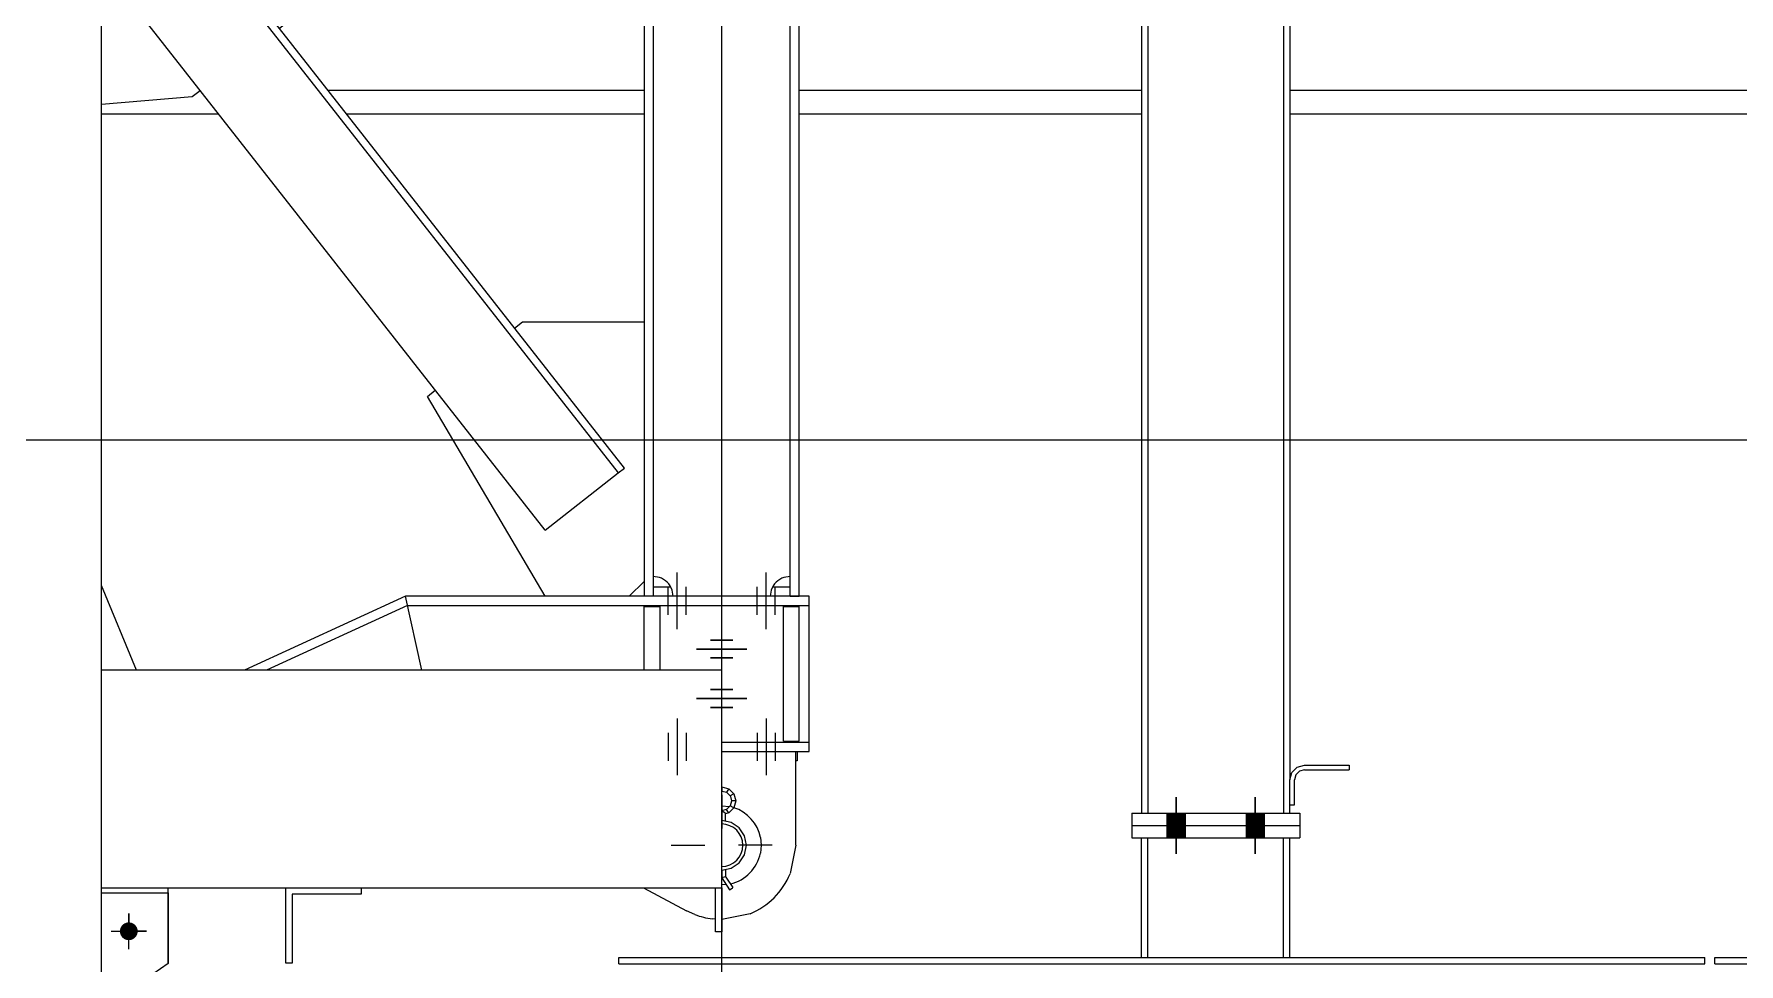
# Model space of a CAD drawing. Header units: millimetres. Extents: x 2 to 845, y 5 to 599.
# Drawn here: x 74.96 to 118.09, y 476.06 to 499.58 of the extents above; entities that cross this region are included whole.
import ezdxf

# ---------------------------------------------------------------- set-up
doc = ezdxf.new("R2010")
doc.units = ezdxf.units.MM
doc.linetypes.add('XKITLINE00', pattern=[0])
doc.linetypes.add('XKITLINE02', pattern=[4, 2, -2])
for name, color, linetype, lineweight in [('Cota', 4, 'Continuous', 0), ('Grelha', 4, 'Continuous', 0), ('Objeto gráfico', 3, 'Continuous', 0), ('Parafuso', 3, 'Continuous', 0), ('Peça', 2, 'Continuous', 0)]:
    doc.layers.add(name, color=color, linetype=linetype, lineweight=lineweight)

# ---------------------------------------------------------------- blocks, each defined once
blk = doc.blocks.new('*A620')
at = {"layer": 'Grelha', "color": 7, "linetype": 'XKITLINE00', "lineweight": 0}
blk.add_line((92.356, 459.531), (92.356, 574.891), dxfattribs=at)
blk = doc.blocks.new('*A713')
at = {"layer": 'Parafuso', "color": 7, "linetype": 'XKITLINE00', "lineweight": 0}
for p, q in [((77.356, 477.34), (77.356, 477.04)), ((76.906, 476.89), (77.206, 476.89)), ((77.356, 476.44), (77.356, 476.739)), ((77.806, 476.89), (77.506, 476.89))]:
    blk.add_line(p, q, dxfattribs=at)
blk = doc.blocks.new('*A714')
at = {"layer": 'Parafuso', "color": 7, "linetype": 'XKITLINE00', "lineweight": 0}
for p, q in [((77.356, 477.34), (77.356, 477.04)), ((76.906, 476.89), (77.206, 476.89)), ((77.356, 476.44), (77.356, 476.739)), ((77.806, 476.89), (77.506, 476.89))]:
    blk.add_line(p, q, dxfattribs=at)
blk = doc.blocks.new('*A806')
at = {"layer": 'Parafuso', "color": 7, "linetype": 'XKITLINE02', "lineweight": 0}
for p, q in [((91.231, 484.534), (91.231, 485.962)), ((91.231, 484.534), (91.231, 485.962)), ((91.231, 484.534), (91.231, 485.962)), ((91.006, 485.364), (91.006, 485.602)), ((91.006, 485.364), (91.006, 485.602)), ((91.006, 485.364), (91.006, 485.602)), ((91.006, 485.132), (91.006, 485.364)), ((91.006, 485.132), (91.006, 485.364)), ((91.006, 485.132), (91.006, 485.364)), ((91.456, 485.364), (91.456, 485.602)), ((91.456, 485.364), (91.456, 485.602)), ((91.456, 485.364), (91.456, 485.602)), ((91.456, 485.132), (91.456, 485.364)), ((91.456, 485.132), (91.456, 485.364)), ((91.456, 485.132), (91.456, 485.364)), ((91.006, 484.894), (91.006, 485.132)), ((91.006, 484.894), (91.006, 485.132)), ((91.006, 484.894), (91.006, 485.132)), ((91.456, 484.894), (91.456, 485.132)), ((91.456, 484.894), (91.456, 485.132)), ((91.456, 484.894), (91.456, 485.132))]:
    blk.add_line(p, q, dxfattribs=at)
blk = doc.blocks.new('*A807')
at = {"layer": 'Parafuso', "color": 7, "linetype": 'XKITLINE02', "lineweight": 0}
for p, q in [((91.231, 484.534), (91.231, 485.962)), ((91.231, 484.534), (91.231, 485.962)), ((91.231, 484.534), (91.231, 485.962)), ((91.006, 485.364), (91.006, 485.602)), ((91.006, 485.364), (91.006, 485.602)), ((91.006, 485.364), (91.006, 485.602)), ((91.006, 485.132), (91.006, 485.364)), ((91.006, 485.132), (91.006, 485.364)), ((91.006, 485.132), (91.006, 485.364)), ((91.456, 485.364), (91.456, 485.602)), ((91.456, 485.364), (91.456, 485.602)), ((91.456, 485.364), (91.456, 485.602)), ((91.456, 485.132), (91.456, 485.364)), ((91.456, 485.132), (91.456, 485.364)), ((91.456, 485.132), (91.456, 485.364)), ((91.006, 484.894), (91.006, 485.132)), ((91.006, 484.894), (91.006, 485.132)), ((91.006, 484.894), (91.006, 485.132)), ((91.456, 484.894), (91.456, 485.132)), ((91.456, 484.894), (91.456, 485.132)), ((91.456, 484.894), (91.456, 485.132))]:
    blk.add_line(p, q, dxfattribs=at)
blk = doc.blocks.new('*A808')
at = {"layer": 'Parafuso', "color": 7, "linetype": 'XKITLINE02', "lineweight": 0}
for p, q in [((92.991, 484.027), (91.721, 484.027)), ((92.991, 484.027), (91.721, 484.027)), ((92.274, 484.252), (92.074, 484.252)), ((92.274, 484.252), (92.074, 484.252)), ((92.439, 484.252), (92.274, 484.252)), ((92.439, 484.252), (92.274, 484.252)), ((92.639, 484.252), (92.439, 484.252)), ((92.639, 484.252), (92.439, 484.252)), ((92.274, 483.802), (92.074, 483.802)), ((92.274, 483.802), (92.074, 483.802)), ((92.439, 483.802), (92.274, 483.802)), ((92.439, 483.802), (92.274, 483.802)), ((92.639, 483.802), (92.439, 483.802)), ((92.639, 483.802), (92.439, 483.802)), ((92.991, 482.777), (91.721, 482.777)), ((92.991, 482.777), (91.721, 482.777)), ((92.274, 483.002), (92.074, 483.002)), ((92.274, 483.002), (92.074, 483.002)), ((92.439, 483.002), (92.274, 483.002)), ((92.439, 483.002), (92.274, 483.002)), ((92.639, 483.002), (92.439, 483.002)), ((92.639, 483.002), (92.439, 483.002)), ((92.274, 482.552), (92.074, 482.552)), ((92.274, 482.552), (92.074, 482.552)), ((92.439, 482.552), (92.274, 482.552)), ((92.439, 482.552), (92.274, 482.552)), ((92.639, 482.552), (92.439, 482.552)), ((92.639, 482.552), (92.439, 482.552))]:
    blk.add_line(p, q, dxfattribs=at)
blk = doc.blocks.new('*A809')
at = {"layer": 'Parafuso', "color": 7, "linetype": 'XKITLINE02', "lineweight": 0}
for p, q in [((92.991, 484.027), (91.721, 484.027)), ((92.991, 484.027), (91.721, 484.027)), ((92.274, 484.252), (92.074, 484.252)), ((92.274, 484.252), (92.074, 484.252)), ((92.439, 484.252), (92.274, 484.252)), ((92.439, 484.252), (92.274, 484.252)), ((92.639, 484.252), (92.439, 484.252)), ((92.639, 484.252), (92.439, 484.252)), ((92.274, 483.802), (92.074, 483.802)), ((92.274, 483.802), (92.074, 483.802)), ((92.439, 483.802), (92.274, 483.802)), ((92.439, 483.802), (92.274, 483.802)), ((92.639, 483.802), (92.439, 483.802)), ((92.639, 483.802), (92.439, 483.802)), ((92.991, 482.777), (91.721, 482.777)), ((92.991, 482.777), (91.721, 482.777)), ((92.274, 483.002), (92.074, 483.002)), ((92.274, 483.002), (92.074, 483.002)), ((92.439, 483.002), (92.274, 483.002)), ((92.439, 483.002), (92.274, 483.002)), ((92.639, 483.002), (92.439, 483.002)), ((92.639, 483.002), (92.439, 483.002)), ((92.274, 482.552), (92.074, 482.552)), ((92.274, 482.552), (92.074, 482.552)), ((92.439, 482.552), (92.274, 482.552)), ((92.439, 482.552), (92.274, 482.552)), ((92.639, 482.552), (92.439, 482.552)), ((92.639, 482.552), (92.439, 482.552))]:
    blk.add_line(p, q, dxfattribs=at)
blk = doc.blocks.new('*A810')
at = {"layer": 'Parafuso', "color": 7, "linetype": 'XKITLINE02', "lineweight": 0}
for p, q in [((91.231, 482.269), (91.231, 480.842)), ((91.231, 482.269), (91.231, 480.842)), ((91.231, 482.269), (91.231, 480.842)), ((91.006, 481.909), (91.006, 481.672)), ((91.006, 481.909), (91.006, 481.672)), ((91.006, 481.909), (91.006, 481.672)), ((91.456, 481.909), (91.456, 481.672)), ((91.456, 481.909), (91.456, 481.672)), ((91.456, 481.909), (91.456, 481.672)), ((91.006, 481.672), (91.006, 481.439)), ((91.006, 481.672), (91.006, 481.439)), ((91.006, 481.672), (91.006, 481.439)), ((91.006, 481.439), (91.006, 481.202)), ((91.006, 481.439), (91.006, 481.202)), ((91.006, 481.439), (91.006, 481.202)), ((91.456, 481.672), (91.456, 481.439)), ((91.456, 481.672), (91.456, 481.439)), ((91.456, 481.672), (91.456, 481.439)), ((91.456, 481.439), (91.456, 481.202)), ((91.456, 481.439), (91.456, 481.202)), ((91.456, 481.439), (91.456, 481.202))]:
    blk.add_line(p, q, dxfattribs=at)
blk = doc.blocks.new('*A811')
at = {"layer": 'Parafuso', "color": 7, "linetype": 'XKITLINE02', "lineweight": 0}
for p, q in [((91.231, 482.269), (91.231, 480.842)), ((91.231, 482.269), (91.231, 480.842)), ((91.231, 482.269), (91.231, 480.842)), ((91.006, 481.909), (91.006, 481.672)), ((91.006, 481.909), (91.006, 481.672)), ((91.006, 481.909), (91.006, 481.672)), ((91.456, 481.909), (91.456, 481.672)), ((91.456, 481.909), (91.456, 481.672)), ((91.456, 481.909), (91.456, 481.672)), ((91.006, 481.672), (91.006, 481.439)), ((91.006, 481.672), (91.006, 481.439)), ((91.006, 481.672), (91.006, 481.439)), ((91.006, 481.439), (91.006, 481.202)), ((91.006, 481.439), (91.006, 481.202)), ((91.006, 481.439), (91.006, 481.202)), ((91.456, 481.672), (91.456, 481.439)), ((91.456, 481.672), (91.456, 481.439)), ((91.456, 481.672), (91.456, 481.439)), ((91.456, 481.439), (91.456, 481.202)), ((91.456, 481.439), (91.456, 481.202)), ((91.456, 481.439), (91.456, 481.202))]:
    blk.add_line(p, q, dxfattribs=at)
blk = doc.blocks.new('*A812')
at = {"layer": 'Parafuso', "color": 7, "linetype": 'XKITLINE02', "lineweight": 0}
for p, q in [((91.231, 484.534), (91.231, 485.962)), ((91.231, 484.534), (91.231, 485.962)), ((91.231, 484.534), (91.231, 485.962)), ((91.006, 485.364), (91.006, 485.602)), ((91.006, 485.364), (91.006, 485.602)), ((91.006, 485.364), (91.006, 485.602)), ((91.006, 485.132), (91.006, 485.364)), ((91.006, 485.132), (91.006, 485.364)), ((91.006, 485.132), (91.006, 485.364)), ((91.456, 485.364), (91.456, 485.602)), ((91.456, 485.364), (91.456, 485.602)), ((91.456, 485.364), (91.456, 485.602)), ((91.456, 485.132), (91.456, 485.364)), ((91.456, 485.132), (91.456, 485.364)), ((91.456, 485.132), (91.456, 485.364)), ((91.006, 484.894), (91.006, 485.132)), ((91.006, 484.894), (91.006, 485.132)), ((91.006, 484.894), (91.006, 485.132)), ((91.456, 484.894), (91.456, 485.132)), ((91.456, 484.894), (91.456, 485.132)), ((91.456, 484.894), (91.456, 485.132))]:
    blk.add_line(p, q, dxfattribs=at)
blk = doc.blocks.new('*A813')
at = {"layer": 'Parafuso', "color": 7, "linetype": 'XKITLINE02', "lineweight": 0}
for p, q in [((91.231, 484.534), (91.231, 485.962)), ((91.231, 484.534), (91.231, 485.962)), ((91.231, 484.534), (91.231, 485.962)), ((91.006, 485.364), (91.006, 485.602)), ((91.006, 485.364), (91.006, 485.602)), ((91.006, 485.364), (91.006, 485.602)), ((91.006, 485.132), (91.006, 485.364)), ((91.006, 485.132), (91.006, 485.364)), ((91.006, 485.132), (91.006, 485.364)), ((91.456, 485.364), (91.456, 485.602)), ((91.456, 485.364), (91.456, 485.602)), ((91.456, 485.364), (91.456, 485.602)), ((91.456, 485.132), (91.456, 485.364)), ((91.456, 485.132), (91.456, 485.364)), ((91.456, 485.132), (91.456, 485.364)), ((91.006, 484.894), (91.006, 485.132)), ((91.006, 484.894), (91.006, 485.132)), ((91.006, 484.894), (91.006, 485.132)), ((91.456, 484.894), (91.456, 485.132)), ((91.456, 484.894), (91.456, 485.132)), ((91.456, 484.894), (91.456, 485.132))]:
    blk.add_line(p, q, dxfattribs=at)
blk = doc.blocks.new('*A814')
at = {"layer": 'Parafuso', "color": 7, "linetype": 'XKITLINE02', "lineweight": 0}
for p, q in [((93.481, 482.269), (93.481, 480.842)), ((93.481, 482.269), (93.481, 480.842)), ((93.481, 482.269), (93.481, 480.842)), ((93.256, 481.909), (93.256, 481.672)), ((93.256, 481.909), (93.256, 481.672)), ((93.256, 481.909), (93.256, 481.672)), ((93.706, 481.909), (93.706, 481.672)), ((93.706, 481.909), (93.706, 481.672)), ((93.706, 481.909), (93.706, 481.672)), ((93.256, 481.672), (93.256, 481.439)), ((93.256, 481.672), (93.256, 481.439)), ((93.256, 481.672), (93.256, 481.439)), ((93.256, 481.439), (93.256, 481.202)), ((93.256, 481.439), (93.256, 481.202)), ((93.256, 481.439), (93.256, 481.202)), ((93.706, 481.672), (93.706, 481.439)), ((93.706, 481.672), (93.706, 481.439)), ((93.706, 481.672), (93.706, 481.439)), ((93.706, 481.439), (93.706, 481.202)), ((93.706, 481.439), (93.706, 481.202)), ((93.706, 481.439), (93.706, 481.202))]:
    blk.add_line(p, q, dxfattribs=at)
blk = doc.blocks.new('*A815')
at = {"layer": 'Parafuso', "color": 7, "linetype": 'XKITLINE02', "lineweight": 0}
for p, q in [((93.481, 482.269), (93.481, 480.842)), ((93.481, 482.269), (93.481, 480.842)), ((93.481, 482.269), (93.481, 480.842)), ((93.256, 481.909), (93.256, 481.672)), ((93.256, 481.909), (93.256, 481.672)), ((93.256, 481.909), (93.256, 481.672)), ((93.706, 481.909), (93.706, 481.672)), ((93.706, 481.909), (93.706, 481.672)), ((93.706, 481.909), (93.706, 481.672)), ((93.256, 481.672), (93.256, 481.439)), ((93.256, 481.672), (93.256, 481.439)), ((93.256, 481.672), (93.256, 481.439)), ((93.256, 481.439), (93.256, 481.202)), ((93.256, 481.439), (93.256, 481.202)), ((93.256, 481.439), (93.256, 481.202)), ((93.706, 481.672), (93.706, 481.439)), ((93.706, 481.672), (93.706, 481.439)), ((93.706, 481.672), (93.706, 481.439)), ((93.706, 481.439), (93.706, 481.202)), ((93.706, 481.439), (93.706, 481.202)), ((93.706, 481.439), (93.706, 481.202))]:
    blk.add_line(p, q, dxfattribs=at)
blk = doc.blocks.new('*A816')
at = {"layer": 'Parafuso', "color": 7, "linetype": 'XKITLINE02', "lineweight": 0}
for p, q in [((93.481, 484.534), (93.481, 485.962)), ((93.481, 484.534), (93.481, 485.962)), ((93.481, 484.534), (93.481, 485.962)), ((93.256, 485.364), (93.256, 485.602)), ((93.256, 485.364), (93.256, 485.602)), ((93.256, 485.364), (93.256, 485.602)), ((93.256, 485.132), (93.256, 485.364)), ((93.256, 485.132), (93.256, 485.364)), ((93.256, 485.132), (93.256, 485.364)), ((93.706, 485.364), (93.706, 485.602)), ((93.706, 485.364), (93.706, 485.602)), ((93.706, 485.364), (93.706, 485.602)), ((93.706, 485.132), (93.706, 485.364)), ((93.706, 485.132), (93.706, 485.364)), ((93.706, 485.132), (93.706, 485.364)), ((93.256, 484.894), (93.256, 485.132)), ((93.256, 484.894), (93.256, 485.132)), ((93.256, 484.894), (93.256, 485.132)), ((93.706, 484.894), (93.706, 485.132)), ((93.706, 484.894), (93.706, 485.132)), ((93.706, 484.894), (93.706, 485.132))]:
    blk.add_line(p, q, dxfattribs=at)
blk = doc.blocks.new('*A817')
at = {"layer": 'Parafuso', "color": 7, "linetype": 'XKITLINE02', "lineweight": 0}
for p, q in [((93.481, 484.534), (93.481, 485.962)), ((93.481, 484.534), (93.481, 485.962)), ((93.481, 484.534), (93.481, 485.962)), ((93.256, 485.364), (93.256, 485.602)), ((93.256, 485.364), (93.256, 485.602)), ((93.256, 485.364), (93.256, 485.602)), ((93.256, 485.132), (93.256, 485.364)), ((93.256, 485.132), (93.256, 485.364)), ((93.256, 485.132), (93.256, 485.364)), ((93.706, 485.364), (93.706, 485.602)), ((93.706, 485.364), (93.706, 485.602)), ((93.706, 485.364), (93.706, 485.602)), ((93.706, 485.132), (93.706, 485.364)), ((93.706, 485.132), (93.706, 485.364)), ((93.706, 485.132), (93.706, 485.364)), ((93.256, 484.894), (93.256, 485.132)), ((93.256, 484.894), (93.256, 485.132)), ((93.256, 484.894), (93.256, 485.132)), ((93.706, 484.894), (93.706, 485.132)), ((93.706, 484.894), (93.706, 485.132)), ((93.706, 484.894), (93.706, 485.132))]:
    blk.add_line(p, q, dxfattribs=at)
blk = doc.blocks.new('*A818')
at = {"layer": 'Peça', "color": 1, "linetype": 'XKITLINE00', "lineweight": 0}
for p, q in [((94.269, 481.439), (94.269, 481.202)), ((94.269, 481.202), (94.231, 481.202))]:
    blk.add_line(p, q, dxfattribs=at)
blk = doc.blocks.new('*A819')
at = {"layer": 'Peça', "color": 1, "linetype": 'XKITLINE00', "lineweight": 0}
for p, q in [((90.626, 485.602), (91.059, 485.602)), ((93.653, 485.602), (94.086, 485.602))]:
    blk.add_line(p, q, dxfattribs=at)
blk = doc.blocks.new('*A844')
at = {"layer": 'Peça', "color": 1, "linetype": 'XKITLINE00', "lineweight": 0}
for p, q in [((93.919, 481.697), (93.919, 485.107)), ((93.919, 485.107), (94.319, 485.107)), ((94.319, 481.697), (94.319, 485.107)), ((93.919, 481.697), (94.319, 481.697))]:
    blk.add_line(p, q, dxfattribs=at)
blk = doc.blocks.new('*A845')
at = {"layer": 'Peça', "color": 1, "linetype": 'XKITLINE00', "lineweight": 0}
for p, q in [((90.394, 483.49), (90.394, 485.107)), ((90.394, 485.107), (90.794, 485.107)), ((90.794, 485.107), (90.794, 483.49))]:
    blk.add_line(p, q, dxfattribs=at)
blk = doc.blocks.new('*A846')
at = {"layer": 'Peça', "color": 1, "linetype": 'XKITLINE00', "lineweight": 0}
for p, q in [((94.231, 479.064), (94.231, 481.439)), ((94.231, 479.064), (94.088, 478.347)), ((90.374, 477.99), (91.469, 477.408)), ((91.677, 477.314), (91.469, 477.408)), ((92.197, 477.199), (92.12, 477.203)), ((93.074, 477.332), (92.356, 477.189))]:
    blk.add_line(p, q, dxfattribs=at)
for centre, start, end in [((92.356, 479.064), 292.5013, 337.5008), ((92.348, 479.064), 249.0239, 263.009)]:
    blk.add_arc(centre, 1.875, start, end, dxfattribs=at)
blk = doc.blocks.new('*A847')
at = {"layer": 'Peça', "color": 1, "linetype": 'XKITLINE00', "lineweight": 0}
for p, q in [((90.626, 504.064), (90.394, 504.064)), ((90.394, 504.064), (90.394, 485.364)), ((90.626, 504.064), (90.626, 485.364)), ((91.102, 503.91), (91.126, 504.064)), ((93.586, 504.064), (93.611, 503.91)), ((94.086, 485.364), (94.086, 504.064)), ((94.319, 504.064), (94.086, 504.064)), ((94.319, 485.364), (94.319, 504.064)), ((90.626, 503.564), (90.781, 503.589)), ((93.932, 503.589), (94.086, 503.564)), ((90.781, 485.84), (90.626, 485.864)), ((94.086, 485.864), (93.932, 485.84)), ((90.626, 485.364), (90.394, 485.364)), ((91.126, 485.364), (91.102, 485.519)), ((93.611, 485.519), (93.586, 485.364)), ((94.086, 485.364), (94.319, 485.364))]:
    blk.add_line(p, q, dxfattribs=at)
for centre, start, end in [((90.626, 504.064), 288, 342), ((94.086, 504.064), 198, 252), ((90.626, 485.364), 18, 72), ((94.086, 485.364), 108, 162)]:
    blk.add_arc(centre, 0.5, start, end, dxfattribs=at)
blk = doc.blocks.new('*A848')
at = {"layer": 'Peça', "color": 1, "linetype": 'XKITLINE00', "lineweight": 0}
for p, q in [((84.356, 485.364), (80.28, 483.49)), ((84.767, 483.49), (84.356, 485.364)), ((84.407, 485.132), (80.837, 483.49))]:
    blk.add_line(p, q, dxfattribs=at)
blk = doc.blocks.new('*A849')
at = {"layer": 'Peça', "color": 1, "linetype": 'XKITLINE00', "lineweight": 0}
for p, q in [((94.569, 485.364), (84.356, 485.364)), ((84.767, 483.49), (84.356, 485.364)), ((94.569, 481.439), (94.569, 485.364)), ((84.407, 485.132), (94.569, 485.132)), ((92.356, 481.672), (94.569, 481.672)), ((92.356, 481.439), (94.569, 481.439))]:
    blk.add_line(p, q, dxfattribs=at)
blk = doc.blocks.new('*A850')
at = {"layer": 'Peça', "color": 1, "linetype": 'XKITLINE00', "lineweight": 0}
for p, q in [((76.663, 501.92), (78.231, 503.15)), ((78.387, 503.273), (78.231, 503.15)), ((78.231, 503.15), (89.738, 488.484)), ((89.894, 488.606), (78.387, 503.273)), ((87.887, 487.032), (76.663, 501.34)), ((87.887, 487.032), (89.738, 488.484)), ((89.738, 488.484), (89.894, 488.606))]:
    blk.add_line(p, q, dxfattribs=at)
blk = doc.blocks.new('*A853')
at = {"layer": 'Peça', "color": 1, "linetype": 'XKITLINE00', "lineweight": 0}
blk.add_line((77.554, 483.49), (76.663, 485.635), dxfattribs=at)
blk = doc.blocks.new('*A854')
at = {"layer": 'Peça', "color": 1, "linetype": 'XKITLINE00', "lineweight": 0}
for p, q in [((87.116, 492.147), (87.313, 492.301)), ((87.313, 492.301), (90.394, 492.301)), ((84.913, 490.418), (85.11, 490.573)), ((87.894, 485.364), (84.913, 490.418)), ((90.019, 485.364), (90.394, 485.739))]:
    blk.add_line(p, q, dxfattribs=at)
blk = doc.blocks.new('*A855')
at = {"layer": 'Peça', "color": 1, "linetype": 'XKITLINE00', "lineweight": 0}
for p, q in [((81.362, 499.887), (81.362, 504.064)), ((81.165, 499.732), (81.362, 499.887)), ((76.663, 497.811), (78.962, 498.004)), ((78.962, 498.004), (79.159, 498.158))]:
    blk.add_line(p, q, dxfattribs=at)
blk = doc.blocks.new('*A859')
at = {"layer": 'Peça', "color": 1, "linetype": 'XKITLINE00', "lineweight": 0}
for p, q in [((92.595, 479.642), (92.356, 479.689)), ((92.798, 479.506), (92.595, 479.642)), ((92.934, 479.304), (92.798, 479.506)), ((92.981, 479.065), (92.934, 479.304)), ((92.798, 478.622), (92.934, 478.825)), ((92.934, 478.825), (92.981, 479.065)), ((92.356, 478.439), (92.595, 478.487)), ((92.595, 478.487), (92.798, 478.622))]:
    blk.add_line(p, q, dxfattribs=at)
blk.add_arc((92.356, 479.065), 0.538, 270, 90, dxfattribs=at)
blk = doc.blocks.new('*A860')
at = {"layer": 'Peça', "color": 1, "linetype": 'XKITLINE00', "lineweight": 0}
for p, q in [((92.356, 480.064), (92.551, 480.045)), ((93.337, 479.26), (93.356, 479.064)), ((93.356, 479.064), (93.337, 478.869)), ((92.466, 478.075), (92.356, 478.064))]:
    blk.add_line(p, q, dxfattribs=at)
for start, end in [(78.657, 78.75), (11.25, 72.1447), (282.6875, 348.7499)]:
    blk.add_arc((92.356, 479.064), 1, start, end, dxfattribs=at)
blk = doc.blocks.new('*A861')
at = {"layer": 'Peça', "color": 1, "linetype": 'XKITLINE00', "lineweight": 0}
for p, q in [((92.356, 480.543), (92.356, 480.528)), ((92.356, 480.543), (92.533, 480.496)), ((92.356, 480.528), (92.356, 480.44)), ((92.533, 480.496), (92.525, 480.483)), ((92.533, 480.496), (92.662, 480.366)), ((92.356, 480.44), (92.368, 480.436)), ((92.368, 480.436), (92.481, 480.406)), ((92.525, 480.483), (92.481, 480.406)), ((92.481, 480.406), (92.49, 480.397)), ((92.49, 480.397), (92.573, 480.314)), ((92.573, 480.065), (92.564, 480.056)), ((92.649, 480.359), (92.573, 480.314)), ((92.573, 480.314), (92.576, 480.302)), ((92.603, 480.177), (92.573, 480.065)), ((92.649, 480.02), (92.573, 480.065)), ((92.576, 480.302), (92.606, 480.19)), ((92.606, 480.19), (92.603, 480.177)), ((92.695, 480.19), (92.606, 480.19)), ((92.662, 480.366), (92.649, 480.359)), ((92.662, 480.366), (92.71, 480.19)), ((92.71, 480.19), (92.662, 480.013)), ((92.71, 480.19), (92.695, 480.19)), ((92.469, 479.97), (92.356, 479.94)), ((92.356, 479.94), (92.356, 479.689)), ((92.442, 479.874), (92.356, 479.94)), ((92.456, 479.863), (92.442, 479.874)), ((92.533, 479.883), (92.456, 479.863)), ((92.456, 479.85), (92.456, 479.863)), ((92.456, 479.67), (92.456, 479.85)), ((92.481, 479.973), (92.469, 479.97)), ((92.564, 480.056), (92.481, 479.973)), ((92.525, 479.897), (92.481, 479.973)), ((92.533, 479.883), (92.525, 479.897)), ((92.662, 480.013), (92.533, 479.883)), ((92.662, 480.013), (92.649, 480.02)), ((92.356, 478.147), (92.356, 478.439)), ((92.356, 478.439), (92.356, 478.24)), ((92.456, 478.459), (92.456, 478.27)), ((92.442, 478.265), (92.356, 478.24)), ((92.356, 478.24), (92.556, 477.939)), ((92.456, 478.27), (92.442, 478.265)), ((92.456, 478.27), (92.463, 478.259)), ((92.463, 478.259), (92.639, 477.995)), ((92.556, 477.939), (92.568, 477.948)), ((92.568, 477.948), (92.627, 477.987)), ((92.627, 477.987), (92.639, 477.995))]:
    blk.add_line(p, q, dxfattribs=at)
blk = doc.blocks.new('*A862')
at = {"layer": 'Parafuso', "color": 7, "linetype": 'XKITLINE00', "lineweight": 0}
for p, q in [((92.356, 480.339), (92.356, 479.49)), ((91.081, 479.064), (91.93, 479.064)), ((93.631, 479.064), (92.782, 479.064)), ((92.356, 477.789), (92.356, 478.639))]:
    blk.add_line(p, q, dxfattribs=at)
blk = doc.blocks.new('*A863')
at = {"layer": 'Parafuso', "color": 7, "linetype": 'XKITLINE00', "lineweight": 0}
for p, q in [((92.356, 480.339), (92.356, 479.49)), ((91.081, 479.064), (91.93, 479.064)), ((93.631, 479.064), (92.782, 479.064)), ((92.356, 477.789), (92.356, 478.639))]:
    blk.add_line(p, q, dxfattribs=at)
blk = doc.blocks.new('*A864')
at = {"layer": 'Parafuso', "color": 7, "linetype": 'XKITLINE00', "lineweight": 0}
for p, q in [((92.356, 480.339), (92.356, 479.49)), ((91.081, 479.064), (91.93, 479.064)), ((93.631, 479.064), (92.782, 479.064)), ((92.356, 477.789), (92.356, 478.639))]:
    blk.add_line(p, q, dxfattribs=at)
blk = doc.blocks.new('*A865')
at = {"layer": 'Parafuso', "color": 7, "linetype": 'XKITLINE00', "lineweight": 0}
for p, q in [((92.356, 480.339), (92.356, 479.49)), ((91.081, 479.064), (91.93, 479.064)), ((93.631, 479.064), (92.782, 479.064)), ((92.356, 477.789), (92.356, 478.639))]:
    blk.add_line(p, q, dxfattribs=at)
blk = doc.blocks.new('*A889')
at = {"layer": 'Peça', "color": 1, "linetype": 'XKITLINE00', "lineweight": 0}
for p, q in [((92.356, 483.49), (76.663, 483.49)), ((92.356, 477.99), (92.356, 483.49)), ((76.663, 477.99), (81.332, 477.99)), ((83.237, 477.99), (92.356, 477.99))]:
    blk.add_line(p, q, dxfattribs=at)
blk = doc.blocks.new('*A890')
at = {"layer": 'Peça', "color": 1, "linetype": 'XKITLINE00', "lineweight": 0}
for p, q in [((91.086, 477.99), (91.086, 477.988)), ((91.086, 477.988), (92.197, 477.988)), ((92.197, 477.988), (92.356, 477.99)), ((92.197, 476.877), (92.197, 477.988)), ((92.356, 477.99), (92.356, 476.877)), ((92.356, 476.877), (92.197, 476.877))]:
    blk.add_line(p, q, dxfattribs=at)
blk = doc.blocks.new('*A891')
at = {"layer": 'Peça', "color": 1, "linetype": 'XKITLINE00', "lineweight": 0}
blk.add_line((78.356, 476.085), (78.356, 477.99), dxfattribs=at)
blk = doc.blocks.new('*A892')
at = {"layer": 'Peça', "color": 1, "linetype": 'XKITLINE00', "lineweight": 0}
for p, q in [((81.332, 477.991), (83.237, 477.991)), ((81.332, 476.086), (81.332, 477.991)), ((83.237, 477.991), (83.237, 477.832)), ((83.237, 477.832), (81.49, 477.832)), ((81.49, 477.832), (81.49, 476.086)), ((81.49, 476.086), (81.332, 476.086))]:
    blk.add_line(p, q, dxfattribs=at)
blk = doc.blocks.new('*A893')
at = {"layer": 'Peça', "color": 1, "linetype": 'XKITLINE00', "lineweight": 0}
for p, q in [((76.663, 477.865), (78.356, 477.865)), ((78.356, 477.865), (78.356, 476.073)), ((78.356, 476.073), (76.663, 474.903))]:
    blk.add_line(p, q, dxfattribs=at)
blk = doc.blocks.new('*A894')
at = {"layer": 'Parafuso'}
blk.add_hatch(color=7, dxfattribs=at).paths.add_polyline_path([(77.132, 476.912), (77.135, 476.933), (77.141, 476.955), (77.148, 476.976), (77.158, 476.996), (77.169, 477.015), (77.182, 477.032), (77.197, 477.049), (77.213, 477.064), (77.231, 477.077), (77.25, 477.088), (77.27, 477.097), (77.291, 477.105), (77.312, 477.11), (77.334, 477.113), (77.356, 477.115), (77.378, 477.113), (77.4, 477.11), (77.421, 477.105), (77.442, 477.097), (77.462, 477.088), (77.481, 477.077), (77.499, 477.064), (77.515, 477.049), (77.53, 477.032), (77.543, 477.015), (77.554, 476.996), (77.564, 476.976), (77.571, 476.955), (77.577, 476.933), (77.58, 476.912), (77.581, 476.89), (77.58, 476.868), (77.577, 476.846), (77.571, 476.824), (77.564, 476.803), (77.554, 476.784), (77.543, 476.765), (77.53, 476.747), (77.515, 476.73), (77.499, 476.716), (77.481, 476.702), (77.462, 476.691), (77.442, 476.682), (77.421, 476.674), (77.4, 476.669), (77.378, 476.666), (77.356, 476.665), (77.334, 476.666), (77.312, 476.669), (77.291, 476.674), (77.27, 476.682), (77.25, 476.691), (77.231, 476.702), (77.213, 476.716), (77.197, 476.73), (77.182, 476.747), (77.169, 476.765), (77.158, 476.784), (77.148, 476.803), (77.141, 476.824), (77.135, 476.846), (77.132, 476.868), (77.131, 476.89)], flags=17)
at = {"layer": 'Parafuso', "color": 7, "linetype": 'XKITLINE00', "lineweight": 0}
for p, q in [((77.356, 476.44), (77.356, 477.34)), ((76.906, 476.89), (77.806, 476.89))]:
    blk.add_line(p, q, dxfattribs=at)
blk = doc.blocks.new('*A895')
at = {"layer": 'Parafuso', "color": 7, "linetype": 'XKITLINE00', "lineweight": 0}
for p, q in [((77.356, 477.34), (77.356, 477.04)), ((76.906, 476.89), (77.206, 476.89)), ((77.356, 476.44), (77.356, 476.739)), ((77.806, 476.89), (77.506, 476.89))]:
    blk.add_line(p, q, dxfattribs=at)
blk = doc.blocks.new('*A898')
at = {"layer": 'Parafuso', "color": 7, "linetype": 'XKITLINE02', "lineweight": 0}
for p, q in [((91.721, 484.027), (92.991, 484.027)), ((91.721, 484.027), (92.991, 484.027)), ((92.074, 484.252), (92.274, 484.252)), ((92.074, 484.252), (92.274, 484.252)), ((92.274, 484.252), (92.439, 484.252)), ((92.274, 484.252), (92.439, 484.252)), ((92.439, 484.252), (92.639, 484.252)), ((92.439, 484.252), (92.639, 484.252)), ((92.074, 483.802), (92.274, 483.802)), ((92.074, 483.802), (92.274, 483.802)), ((92.274, 483.802), (92.439, 483.802)), ((92.274, 483.802), (92.439, 483.802)), ((92.439, 483.802), (92.639, 483.802)), ((92.439, 483.802), (92.639, 483.802)), ((91.721, 482.777), (92.991, 482.777)), ((91.721, 482.777), (92.991, 482.777)), ((92.074, 483.002), (92.274, 483.002)), ((92.074, 483.002), (92.274, 483.002)), ((92.274, 483.002), (92.439, 483.002)), ((92.274, 483.002), (92.439, 483.002)), ((92.439, 483.002), (92.639, 483.002)), ((92.439, 483.002), (92.639, 483.002)), ((92.074, 482.552), (92.274, 482.552)), ((92.074, 482.552), (92.274, 482.552)), ((92.274, 482.552), (92.439, 482.552)), ((92.274, 482.552), (92.439, 482.552)), ((92.439, 482.552), (92.639, 482.552)), ((92.439, 482.552), (92.639, 482.552))]:
    blk.add_line(p, q, dxfattribs=at)
blk = doc.blocks.new('*A899')
at = {"layer": 'Parafuso', "color": 7, "linetype": 'XKITLINE02', "lineweight": 0}
for p, q in [((91.721, 484.027), (92.991, 484.027)), ((91.721, 484.027), (92.991, 484.027)), ((92.074, 484.252), (92.274, 484.252)), ((92.074, 484.252), (92.274, 484.252)), ((92.274, 484.252), (92.439, 484.252)), ((92.274, 484.252), (92.439, 484.252)), ((92.439, 484.252), (92.639, 484.252)), ((92.439, 484.252), (92.639, 484.252)), ((92.074, 483.802), (92.274, 483.802)), ((92.074, 483.802), (92.274, 483.802)), ((92.274, 483.802), (92.439, 483.802)), ((92.274, 483.802), (92.439, 483.802)), ((92.439, 483.802), (92.639, 483.802)), ((92.439, 483.802), (92.639, 483.802)), ((91.721, 482.777), (92.991, 482.777)), ((91.721, 482.777), (92.991, 482.777)), ((92.074, 483.002), (92.274, 483.002)), ((92.074, 483.002), (92.274, 483.002)), ((92.274, 483.002), (92.439, 483.002)), ((92.274, 483.002), (92.439, 483.002)), ((92.439, 483.002), (92.639, 483.002)), ((92.439, 483.002), (92.639, 483.002)), ((92.074, 482.552), (92.274, 482.552)), ((92.074, 482.552), (92.274, 482.552)), ((92.274, 482.552), (92.439, 482.552)), ((92.274, 482.552), (92.439, 482.552)), ((92.439, 482.552), (92.639, 482.552)), ((92.439, 482.552), (92.639, 482.552))]:
    blk.add_line(p, q, dxfattribs=at)
blk = doc.blocks.new('*A900')
at = {"layer": 'Parafuso', "color": 7, "linetype": 'XKITLINE02', "lineweight": 0}
for p, q in [((93.481, 482.269), (93.481, 480.842)), ((93.481, 482.269), (93.481, 480.842)), ((93.481, 482.269), (93.481, 480.842)), ((93.256, 481.909), (93.256, 481.672)), ((93.256, 481.909), (93.256, 481.672)), ((93.256, 481.909), (93.256, 481.672)), ((93.706, 481.909), (93.706, 481.672)), ((93.706, 481.909), (93.706, 481.672)), ((93.706, 481.909), (93.706, 481.672)), ((93.256, 481.672), (93.256, 481.439)), ((93.256, 481.672), (93.256, 481.439)), ((93.256, 481.672), (93.256, 481.439)), ((93.256, 481.439), (93.256, 481.202)), ((93.256, 481.439), (93.256, 481.202)), ((93.256, 481.439), (93.256, 481.202)), ((93.706, 481.672), (93.706, 481.439)), ((93.706, 481.672), (93.706, 481.439)), ((93.706, 481.672), (93.706, 481.439)), ((93.706, 481.439), (93.706, 481.202)), ((93.706, 481.439), (93.706, 481.202)), ((93.706, 481.439), (93.706, 481.202))]:
    blk.add_line(p, q, dxfattribs=at)
blk = doc.blocks.new('*A901')
at = {"layer": 'Parafuso', "color": 7, "linetype": 'XKITLINE02', "lineweight": 0}
for p, q in [((93.481, 482.269), (93.481, 480.842)), ((93.481, 482.269), (93.481, 480.842)), ((93.481, 482.269), (93.481, 480.842)), ((93.256, 481.909), (93.256, 481.672)), ((93.256, 481.909), (93.256, 481.672)), ((93.256, 481.909), (93.256, 481.672)), ((93.706, 481.909), (93.706, 481.672)), ((93.706, 481.909), (93.706, 481.672)), ((93.706, 481.909), (93.706, 481.672)), ((93.256, 481.672), (93.256, 481.439)), ((93.256, 481.672), (93.256, 481.439)), ((93.256, 481.672), (93.256, 481.439)), ((93.256, 481.439), (93.256, 481.202)), ((93.256, 481.439), (93.256, 481.202)), ((93.256, 481.439), (93.256, 481.202)), ((93.706, 481.672), (93.706, 481.439)), ((93.706, 481.672), (93.706, 481.439)), ((93.706, 481.672), (93.706, 481.439)), ((93.706, 481.439), (93.706, 481.202)), ((93.706, 481.439), (93.706, 481.202)), ((93.706, 481.439), (93.706, 481.202))]:
    blk.add_line(p, q, dxfattribs=at)
blk = doc.blocks.new('*A902')
at = {"layer": 'Parafuso', "color": 7, "linetype": 'XKITLINE02', "lineweight": 0}
for p, q in [((93.481, 484.534), (93.481, 485.962)), ((93.481, 484.534), (93.481, 485.962)), ((93.481, 484.534), (93.481, 485.962)), ((93.256, 485.364), (93.256, 485.602)), ((93.256, 485.364), (93.256, 485.602)), ((93.256, 485.364), (93.256, 485.602)), ((93.256, 485.132), (93.256, 485.364)), ((93.256, 485.132), (93.256, 485.364)), ((93.256, 485.132), (93.256, 485.364)), ((93.706, 485.364), (93.706, 485.602)), ((93.706, 485.364), (93.706, 485.602)), ((93.706, 485.364), (93.706, 485.602)), ((93.706, 485.132), (93.706, 485.364)), ((93.706, 485.132), (93.706, 485.364)), ((93.706, 485.132), (93.706, 485.364)), ((93.256, 484.894), (93.256, 485.132)), ((93.256, 484.894), (93.256, 485.132)), ((93.256, 484.894), (93.256, 485.132)), ((93.706, 484.894), (93.706, 485.132)), ((93.706, 484.894), (93.706, 485.132)), ((93.706, 484.894), (93.706, 485.132))]:
    blk.add_line(p, q, dxfattribs=at)
blk = doc.blocks.new('*A903')
at = {"layer": 'Parafuso', "color": 7, "linetype": 'XKITLINE02', "lineweight": 0}
for p, q in [((93.481, 484.534), (93.481, 485.962)), ((93.481, 484.534), (93.481, 485.962)), ((93.481, 484.534), (93.481, 485.962)), ((93.256, 485.364), (93.256, 485.602)), ((93.256, 485.364), (93.256, 485.602)), ((93.256, 485.364), (93.256, 485.602)), ((93.256, 485.132), (93.256, 485.364)), ((93.256, 485.132), (93.256, 485.364)), ((93.256, 485.132), (93.256, 485.364)), ((93.706, 485.364), (93.706, 485.602)), ((93.706, 485.364), (93.706, 485.602)), ((93.706, 485.364), (93.706, 485.602)), ((93.706, 485.132), (93.706, 485.364)), ((93.706, 485.132), (93.706, 485.364)), ((93.706, 485.132), (93.706, 485.364)), ((93.256, 484.894), (93.256, 485.132)), ((93.256, 484.894), (93.256, 485.132)), ((93.256, 484.894), (93.256, 485.132)), ((93.706, 484.894), (93.706, 485.132)), ((93.706, 484.894), (93.706, 485.132)), ((93.706, 484.894), (93.706, 485.132))]:
    blk.add_line(p, q, dxfattribs=at)
blk = doc.blocks.new('*A904')
at = {"layer": 'Parafuso', "color": 7, "linetype": 'XKITLINE02', "lineweight": 0}
for p, q in [((91.231, 482.269), (91.231, 480.842)), ((91.231, 482.269), (91.231, 480.842)), ((91.231, 482.269), (91.231, 480.842)), ((91.006, 481.909), (91.006, 481.672)), ((91.006, 481.909), (91.006, 481.672)), ((91.006, 481.909), (91.006, 481.672)), ((91.456, 481.909), (91.456, 481.672)), ((91.456, 481.909), (91.456, 481.672)), ((91.456, 481.909), (91.456, 481.672)), ((91.006, 481.672), (91.006, 481.439)), ((91.006, 481.672), (91.006, 481.439)), ((91.006, 481.672), (91.006, 481.439)), ((91.006, 481.439), (91.006, 481.202)), ((91.006, 481.439), (91.006, 481.202)), ((91.006, 481.439), (91.006, 481.202)), ((91.456, 481.672), (91.456, 481.439)), ((91.456, 481.672), (91.456, 481.439)), ((91.456, 481.672), (91.456, 481.439)), ((91.456, 481.439), (91.456, 481.202)), ((91.456, 481.439), (91.456, 481.202)), ((91.456, 481.439), (91.456, 481.202))]:
    blk.add_line(p, q, dxfattribs=at)
blk = doc.blocks.new('*A905')
at = {"layer": 'Parafuso', "color": 7, "linetype": 'XKITLINE02', "lineweight": 0}
for p, q in [((91.231, 482.269), (91.231, 480.842)), ((91.231, 482.269), (91.231, 480.842)), ((91.231, 482.269), (91.231, 480.842)), ((91.006, 481.909), (91.006, 481.672)), ((91.006, 481.909), (91.006, 481.672)), ((91.006, 481.909), (91.006, 481.672)), ((91.456, 481.909), (91.456, 481.672)), ((91.456, 481.909), (91.456, 481.672)), ((91.456, 481.909), (91.456, 481.672)), ((91.006, 481.672), (91.006, 481.439)), ((91.006, 481.672), (91.006, 481.439)), ((91.006, 481.672), (91.006, 481.439)), ((91.006, 481.439), (91.006, 481.202)), ((91.006, 481.439), (91.006, 481.202)), ((91.006, 481.439), (91.006, 481.202)), ((91.456, 481.672), (91.456, 481.439)), ((91.456, 481.672), (91.456, 481.439)), ((91.456, 481.672), (91.456, 481.439)), ((91.456, 481.439), (91.456, 481.202)), ((91.456, 481.439), (91.456, 481.202)), ((91.456, 481.439), (91.456, 481.202))]:
    blk.add_line(p, q, dxfattribs=at)
blk = doc.blocks.new('*A961')
at = {"layer": 'Peça', "color": 1, "linetype": 'XKITLINE00', "lineweight": 0}
for p, q in [((94.319, 498.164), (102.981, 498.164)), ((106.731, 498.164), (133.661, 498.164)), ((94.319, 497.564), (102.981, 497.564)), ((106.731, 497.564), (133.661, 497.564))]:
    blk.add_line(p, q, dxfattribs=at)
blk = doc.blocks.new('*A962')
at = {"layer": 'Peça', "color": 1, "linetype": 'XKITLINE00', "lineweight": 0}
for p, q in [((82.395, 498.164), (90.394, 498.164)), ((76.663, 497.564), (79.625, 497.564)), ((82.866, 497.564), (90.394, 497.564))]:
    blk.add_line(p, q, dxfattribs=at)
blk = doc.blocks.new('*A964')
at = {"layer": 'Peça', "color": 1, "linetype": 'XKITLINE00', "lineweight": 0}
for p, q in [((102.981, 507.739), (102.981, 479.877)), ((102.981, 507.739), (103.139, 507.739)), ((103.139, 507.739), (103.139, 479.877)), ((106.574, 507.739), (103.139, 507.739)), ((106.574, 507.739), (106.574, 479.877)), ((106.731, 507.739), (106.574, 507.739)), ((106.731, 507.739), (106.731, 480.719)), ((102.981, 507.239), (103.139, 507.239)), ((106.574, 507.239), (106.731, 507.239)), ((106.731, 479.877), (106.731, 480.089))]:
    blk.add_line(p, q, dxfattribs=at)
blk = doc.blocks.new('*A971')
at = {"layer": 'Parafuso', "color": 7, "linetype": 'XKITLINE02', "lineweight": 0}
for p, q in [((103.856, 478.851), (103.856, 480.278)), ((105.856, 478.851), (105.856, 480.278)), ((103.631, 479.564), (103.631, 479.877)), ((104.081, 479.564), (104.081, 479.877)), ((105.631, 479.564), (105.631, 479.877)), ((106.081, 479.564), (106.081, 479.877)), ((103.631, 479.252), (103.631, 479.564)), ((104.081, 479.252), (104.081, 479.564)), ((105.631, 479.252), (105.631, 479.564)), ((106.081, 479.252), (106.081, 479.564))]:
    blk.add_line(p, q, dxfattribs=at)
blk = doc.blocks.new('*A972')
at = {"layer": 'Parafuso'}
for points in [[(104.081, 479.877), (104.081, 479.564), (103.631, 479.564), (103.631, 479.877)], [(106.081, 479.877), (106.081, 479.564), (105.631, 479.564), (105.631, 479.877)], [(104.081, 479.564), (104.081, 479.252), (103.631, 479.252), (103.631, 479.564)], [(106.081, 479.564), (106.081, 479.252), (105.631, 479.252), (105.631, 479.564)]]:
    blk.add_hatch(color=7, dxfattribs=at).paths.add_polyline_path(points, flags=17)
at = {"layer": 'Parafuso', "color": 7, "linetype": 'XKITLINE00', "lineweight": 0}
for p, q in [((103.856, 480.278), (103.856, 478.851)), ((105.856, 480.278), (105.856, 478.851)), ((103.631, 479.877), (103.631, 479.564)), ((104.081, 479.877), (104.081, 479.564)), ((105.631, 479.877), (105.631, 479.564)), ((106.081, 479.877), (106.081, 479.564)), ((103.631, 479.564), (103.631, 479.252)), ((104.081, 479.564), (104.081, 479.252)), ((105.631, 479.564), (105.631, 479.252)), ((106.081, 479.564), (106.081, 479.252))]:
    blk.add_line(p, q, dxfattribs=at)
blk = doc.blocks.new('*A973')
at = {"layer": 'Peça', "color": 1, "linetype": 'XKITLINE00', "lineweight": 0}
for p, q in [((102.731, 479.564), (102.731, 479.252)), ((102.731, 479.564), (106.981, 479.564)), ((102.731, 479.252), (106.981, 479.252)), ((106.981, 479.564), (106.981, 479.252))]:
    blk.add_line(p, q, dxfattribs=at)
blk = doc.blocks.new('*A974')
at = {"layer": 'Peça', "color": 1, "linetype": 'XKITLINE00', "lineweight": 0}
for p, q in [((102.731, 479.877), (102.731, 479.564)), ((102.731, 479.877), (106.981, 479.877)), ((106.981, 479.877), (106.981, 479.564)), ((102.731, 479.564), (106.981, 479.564))]:
    blk.add_line(p, q, dxfattribs=at)
blk = doc.blocks.new('*A975')
at = {"layer": 'Peça', "color": 1, "linetype": 'XKITLINE00', "lineweight": 0}
for p, q in [((102.981, 476.222), (102.981, 479.252)), ((103.139, 476.222), (103.139, 479.252)), ((106.574, 476.222), (106.574, 479.252)), ((106.731, 476.222), (106.731, 479.252))]:
    blk.add_line(p, q, dxfattribs=at)
blk = doc.blocks.new('*A977')
at = {"layer": 'Peça', "color": 1, "linetype": 'XKITLINE00', "lineweight": 0}
for p, q in [((106.781, 480.904), (106.916, 481.04)), ((106.976, 480.936), (106.885, 480.844)), ((106.916, 481.04), (107.101, 481.089)), ((107.101, 480.969), (106.976, 480.936)), ((107.101, 481.089), (108.231, 481.089)), ((107.101, 480.969), (108.231, 480.969)), ((108.231, 481.089), (108.231, 480.969)), ((106.731, 480.719), (106.781, 480.904)), ((106.731, 480.089), (106.731, 480.719)), ((106.885, 480.844), (106.851, 480.719)), ((106.851, 480.089), (106.851, 480.719)), ((106.731, 480.089), (106.851, 480.089))]:
    blk.add_line(p, q, dxfattribs=at)
blk = doc.blocks.new('*A995')
at = {"layer": 'Peça', "color": 1, "linetype": 'XKITLINE00', "lineweight": 0}
for p, q in [((89.756, 476.064), (89.756, 476.222)), ((89.756, 476.222), (117.231, 476.222)), ((117.231, 476.064), (117.231, 476.222)), ((89.756, 476.064), (117.231, 476.064))]:
    blk.add_line(p, q, dxfattribs=at)
blk = doc.blocks.new('*A996')
at = {"layer": 'Peça', "color": 1, "linetype": 'XKITLINE00', "lineweight": 0}
for p, q in [((117.481, 476.064), (117.481, 476.222)), ((117.481, 476.222), (142.231, 476.222)), ((142.231, 476.064), (142.231, 476.222)), ((117.481, 476.064), (142.231, 476.064))]:
    blk.add_line(p, q, dxfattribs=at)
blk = doc.blocks.new('*A1248')
at = {"layer": 'Objeto gráfico', "color": 7, "linetype": 'XKITLINE00', "lineweight": 0}
for p, q in [((76.663, 516.664), (77.663, 519.664)), ((76.663, 474.903), (76.663, 516.664)), ((76.663, 474.903), (75.663, 471.903))]:
    blk.add_line(p, q, dxfattribs=at)
blk = doc.blocks.new('*A1494')
at = {"layer": 'Cota', "color": 7, "linetype": 'XKITLINE00', "lineweight": 0}
blk.add_line((92.356, 460.989), (92.356, 555.25), dxfattribs=at)
blk = doc.blocks.new('*A1500')
at = {"layer": 'Cota', "color": 7, "linetype": 'XKITLINE00', "lineweight": 0}
blk.add_line((135.426, 489.314), (62.62, 489.314), dxfattribs=at)

msp = doc.modelspace()

# ---------------------------------------------------------------- block references
at = {"lineweight": 0}
for name in ['*A620', '*A1494', '*A964', '*A855', '*A847', '*A850', '*A962', '*A961', '*A854', '*A1500', '*A806', '*A807', '*A812', '*A813', '*A816', '*A817', '*A902', '*A903', '*A853', '*A848', '*A849', '*A819', '*A845', '*A844', '*A808', '*A809', '*A898', '*A899', '*A889', '*A810', '*A811', '*A904', '*A905', '*A814', '*A815', '*A900', '*A901', '*A846', '*A818', '*A977', '*A861', '*A862', '*A863', '*A864', '*A865', '*A860', '*A971', '*A972', '*A859', '*A974', '*A973', '*A975', '*A891', '*A892', '*A890', '*A893', '*A713', '*A714', '*A894', '*A895', '*A995', '*A996']:
    msp.add_blockref(name, (0, 0), dxfattribs=at)
at = {"layer": 'Objeto gráfico', "lineweight": 0}
msp.add_blockref('*A1248', (0, 0), dxfattribs=at)

doc.saveas('drawing.dxf')
